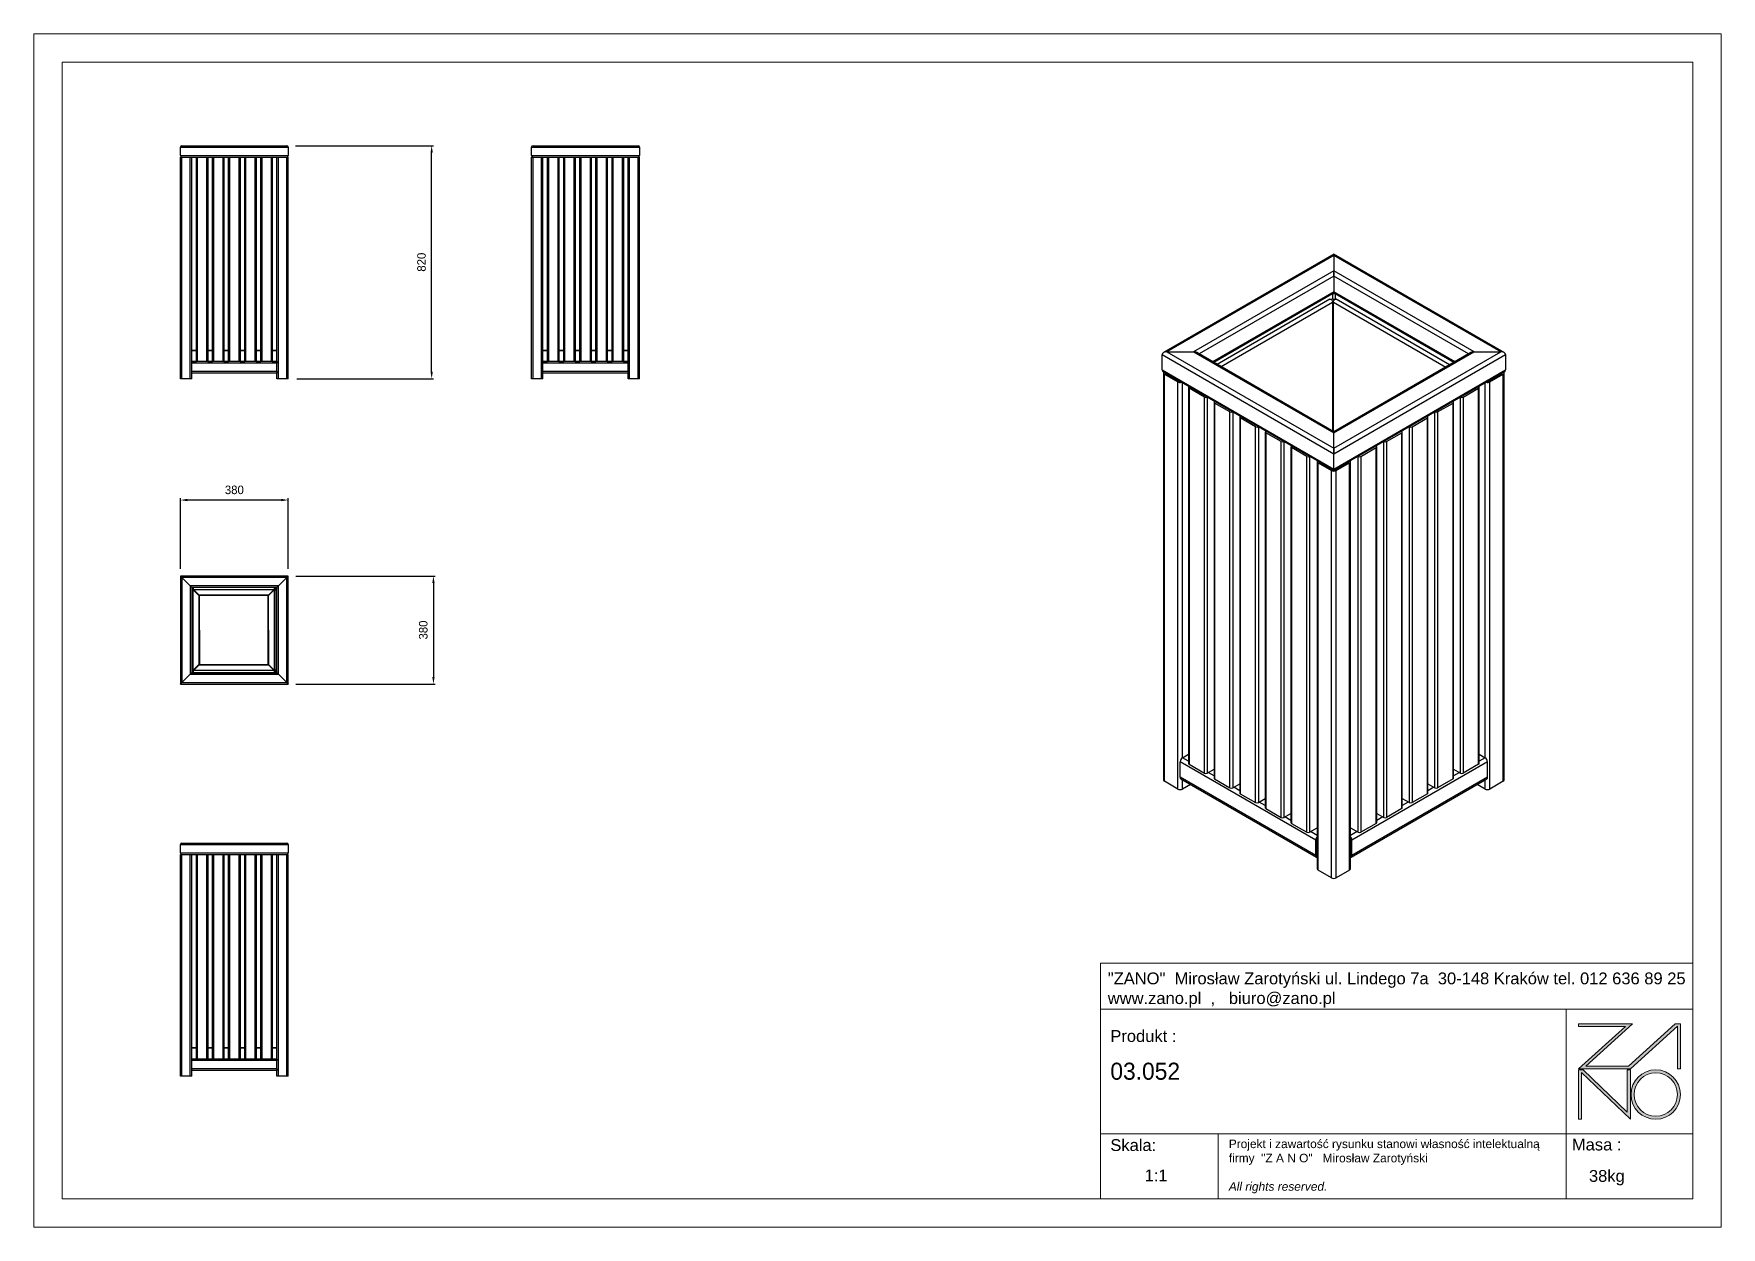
# Model space of a CAD drawing. Header units: millimetres. Extents: x -5131 to 809, y -2494 to 1706.
import ezdxf

# ---------------------------------------------------------------- set-up
doc = ezdxf.new("R2010")
doc.units = ezdxf.units.MM
doc.layers.add('tabelka', color=155, linetype='Continuous')
doc.layers.add('WYMIAR', color=96, linetype='Continuous')
doc.dimstyles.new('1-1', dxfattribs={"dimtxt": 30, "dimasz": 25, "dimexe": 6.25, "dimexo": 30, "dimgap": 20.625, "dimtad": 1, "dimdec": 1, "dimtxsty": 'Standard', "dimcen": 0, "dimclrd": 2, "dimclre": 2, "dimclrt": 2, "dimadec": 0, "dimazin": 0, "dimtfac": 1, "dimtdec": 1, "dimtmove": 0, "dimatfit": 3, "dimfxl": 0, "dimarcsym": 0})

# ---------------------------------------------------------------- blocks, each defined once
blk = doc.blocks.new('zano')
at = {"layer": 'Defpoints', "lineweight": 5}
for points in [[(6270.2, 3716.2), (6270.2, 3707.4), (6434.8, 3707.4), (6270.2, 3558.4), (6452.4, 3558.4), (6617.9, 3708.2), (6617.9, 3558.4), (6628.6, 3558.4), (6628.6, 3716.2), (6610.7, 3716.2), (6446.1, 3567.2), (6295.4, 3567.2), (6459.9, 3716.2), (6270.2, 3716.2), (6270.2, 3707.4)], [(6270.2, 3554.4), (6286.2, 3554.4), (6441.7, 3405.6), (6441.7, 3554.4), (6452.4, 3554.4), (6452.4, 3380.5), (6281, 3544.6), (6281, 3380.5), (6270.2, 3380.5)]]:
    blk.add_hatch(color=251, dxfattribs=at).paths.add_polyline_path(points)
h = blk.add_hatch(color=251, dxfattribs=at)
h.paths.add_polyline_path([(6454.7, 3467.4, 1), (6628.6, 3467.4, 1)])
h.paths.add_polyline_path([(6617.9, 3467.4, -1), (6465.4, 3467.4, -1)], flags=16)
at = {"layer": 'Defpoints', "color": 251, "lineweight": 5}
blk.add_lwpolyline([(6434.8, 3707.4), (6270.2, 3558.4), (6452.4, 3558.4), (6617.9, 3708.2), (6617.9, 3558.4), (6628.6, 3558.4), (6628.6, 3716.2), (6610.7, 3716.2), (6446.1, 3567.2), (6295.4, 3567.2), (6459.9, 3716.2), (6270.2, 3716.2), (6270.2, 3707.4), (6432.1, 3707.4)], dxfattribs=at)
for points in [[(6270.2, 3716.2), (6270.2, 3707.4), (6434.8, 3707.4), (6270.2, 3558.4), (6452.4, 3558.4), (6617.9, 3708.2), (6617.9, 3558.4), (6628.6, 3558.4), (6628.6, 3716.2), (6610.7, 3716.2), (6446.1, 3567.2), (6295.4, 3567.2), (6459.9, 3716.2), (6270.2, 3716.2), (6270.2, 3707.4)], [(6270.2, 3554.4), (6286.2, 3554.4), (6441.7, 3405.6), (6441.7, 3554.4), (6452.4, 3554.4), (6452.4, 3380.5), (6281, 3544.6), (6281, 3380.5), (6270.2, 3380.5)]]:
    blk.add_lwpolyline(points, close=True, dxfattribs=at)
for radius in [87, 76.3]:
    blk.add_circle((6541.7, 3467.4), radius, dxfattribs=at)
blk = doc.blocks.new('TABELA')
at = {"layer": 'tabelka', "lineweight": 5}
for p, q in [((4587.4, 3929.4), (6672.4, 3929.4)), ((4587.4, 3767.6), (4587.4, 3929.4)), ((4587.4, 3929.4), (6672.4, 3929.4)), ((6226.5, 3767.6), (6226.5, 3329)), ((4587.4, 3329), (6672.4, 3329)), ((5001.6, 3329), (5001.6, 3100.4)), ((6226.5, 3329), (6226.5, 3100.4))]:
    blk.add_line(p, q, dxfattribs=at)
blk.add_lwpolyline([(4587.4, 3767.6), (6672.4, 3767.6), (6672.4, 3100.4), (4587.4, 3100.4)], close=True, dxfattribs=at)
blk.add_blockref('zano', (0, 0))
at = {"layer": 'tabelka', "lineweight": 5, "attachment_point": 1}
for s, insert, char_height, width in [('{\\fArial|b0|i0|c238|p34;"ZANO"  Mirosław Zarotyński ul. Lindego 7a  30-148 Kraków tel. 012 636 89 25\\Pwww.zano.pl  ,   biuro@zano.pl}', (4613, 3896.9), 41.595, 2040.38), ('{\\fArial|b0|i0|c238|p34;Produkt : }', (4622, 3694.1), 41.595, 265.273), ('{\\fCentury Gothic|b0|i0|c238|p34;03.052}', (4622, 3579.5), 60, 713.135), ('{\\fArial|b0|i0|c238|p34;Skala: }', (4622, 3310.3), 41.595, 191.675), ('{\\fArial|b0|i0|c238|p34;Masa :}', (6246.7, 3312.2), 41.595, 200.457), ('{\\fArial|b0|i0|c238|p34;1:1}', (4742.5, 3203.5), 41.595, 42.482), ('{\\fArial|b0|i0|c238|p34;38kg}', (6306.7, 3201.8), 41.595, 42.482)]:
    blk.add_mtext(s, dxfattribs=dict(at, insert=insert, char_height=char_height, width=width))
at = {"layer": 'tabelka', "color": 1, "lineweight": 5, "insert": (5038.9, 3308.9), "char_height": 30, "width": 1186.12, "attachment_point": 1}
blk.add_mtext('{\\fArial|b0|i0|c0|p34;Projekt i zawartość rysunku stanowi własność intelektualną firmy \\fArial|b0|i0|c238|p34; "Z A N O"   Mirosław Zarotyński\\fArial|b0|i1|c238|p34;\\P\\PAll rights reserved.}', dxfattribs=at)
blk = doc.blocks.new('front')
for p, q in [((-676.4, -6627.3), (-296.4, -6627.3)), ((-676.4, -6656.9), (-676.4, -6627.3)), ((-671.2, -6622.1), (-301.6, -6622.1)), ((-296.4, -6627.3), (-296.4, -6656.9)), ((-676.4, -6656.9), (-296.4, -6656.9)), ((-676.4, -7442.1), (-676.4, -6662.1)), ((-676.4, -6662.1), (-671.2, -6662.1)), ((-671.2, -7442.1), (-671.2, -6662.1)), ((-671.2, -6662.1), (-641.6, -6662.1)), ((-641.6, -7442.1), (-641.6, -6662.1)), ((-641.6, -6662.1), (-636.4, -6662.1)), ((-636.4, -6662.1), (-619.8, -6662.1)), ((-636.4, -7382.1), (-636.4, -6662.1)), ((-619.8, -7382.1), (-619.8, -6662.1)), ((-619.8, -6662.1), (-616.8, -6662.1)), ((-616.8, -6662.1), (-616.8, -7382.1)), ((-616.8, -6662.1), (-582.8, -6662.1)), ((-582.8, -7382.1), (-582.8, -6662.1)), ((-582.8, -6662.1), (-579.8, -6662.1)), ((-579.8, -6662.1), (-563.1, -6662.1)), ((-579.8, -6662.1), (-579.8, -7382.1)), ((-563.1, -7382.1), (-563.1, -6662.1)), ((-563.1, -6662.1), (-560.1, -6662.1)), ((-560.1, -6662.1), (-560.1, -7382.1)), ((-560.1, -6662.1), (-526.1, -6662.1)), ((-526.1, -7382.1), (-526.1, -6662.1)), ((-526.1, -6662.1), (-523.1, -6662.1)), ((-523.1, -6662.1), (-506.4, -6662.1)), ((-523.1, -6662.1), (-523.1, -7382.1)), ((-506.4, -7382.1), (-506.4, -6662.1)), ((-506.4, -6662.1), (-503.4, -6662.1)), ((-503.4, -6662.1), (-503.4, -7382.1)), ((-503.4, -6662.1), (-469.4, -6662.1)), ((-469.4, -7382.1), (-469.4, -6662.1)), ((-469.4, -6662.1), (-466.4, -6662.1)), ((-466.4, -6662.1), (-449.7, -6662.1)), ((-466.4, -6662.1), (-466.4, -7382.1)), ((-449.7, -7382.1), (-449.7, -6662.1)), ((-449.7, -6662.1), (-446.7, -6662.1)), ((-446.7, -6662.1), (-446.7, -7382.1)), ((-446.7, -6662.1), (-412.7, -6662.1)), ((-412.7, -7382.1), (-412.7, -6662.1)), ((-412.7, -6662.1), (-409.7, -6662.1)), ((-409.7, -6662.1), (-393, -6662.1)), ((-409.7, -6662.1), (-409.7, -7382.1)), ((-393, -7382.1), (-393, -6662.1)), ((-393, -6662.1), (-390, -6662.1)), ((-390, -6662.1), (-390, -7382.1)), ((-390, -6662.1), (-356, -6662.1)), ((-356, -7382.1), (-356, -6662.1)), ((-356, -6662.1), (-353, -6662.1)), ((-353, -6662.1), (-336.4, -6662.1)), ((-353, -6662.1), (-353, -7382.1)), ((-336.4, -7382.1), (-336.4, -6662.1)), ((-336.4, -6662.1), (-331.2, -6662.1)), ((-331.2, -7442.1), (-331.2, -6662.1)), ((-331.2, -6662.1), (-301.6, -6662.1)), ((-301.6, -7442.1), (-301.6, -6662.1)), ((-301.6, -6662.1), (-296.4, -6662.1)), ((-296.4, -7442.1), (-296.4, -6662.1)), ((-636.4, -7342.1), (-619.8, -7342.1)), ((-636.4, -7342.6), (-619.8, -7342.6)), ((-579.8, -7342.1), (-563.1, -7342.1)), ((-579.8, -7342.6), (-563.1, -7342.6)), ((-523.1, -7342.1), (-506.4, -7342.1)), ((-523.1, -7342.6), (-506.4, -7342.6)), ((-466.4, -7342.1), (-449.7, -7342.1)), ((-466.4, -7342.6), (-449.7, -7342.6)), ((-409.7, -7342.1), (-393, -7342.1)), ((-409.7, -7342.6), (-393, -7342.6)), ((-353, -7342.1), (-336.6, -7342.1)), ((-353, -7342.6), (-336.6, -7342.6)), ((-336.6, -7342.6), (-336.6, -7342.1)), ((-336.6, -7381.6), (-336.6, -7342.6)), ((-636.4, -7381.6), (-619.8, -7381.6)), ((-619.8, -7382.1), (-636.4, -7382.1)), ((-636.4, -7387.3), (-636.4, -7382.1)), ((-336.4, -7387.3), (-636.4, -7387.3)), ((-636.4, -7416.9), (-636.4, -7387.3)), ((-336.4, -7416.9), (-636.4, -7416.9)), ((-636.4, -7422.1), (-636.4, -7416.9)), ((-336.4, -7422.1), (-636.4, -7422.1)), ((-636.4, -7442.1), (-636.4, -7422.1)), ((-616.8, -7382.1), (-619.8, -7382.1)), ((-582.8, -7382.1), (-616.8, -7382.1)), ((-579.8, -7382.1), (-582.8, -7382.1)), ((-579.8, -7381.6), (-563.1, -7381.6)), ((-563.1, -7382.1), (-579.8, -7382.1)), ((-560.1, -7382.1), (-563.1, -7382.1)), ((-526.1, -7382.1), (-560.1, -7382.1)), ((-523.1, -7382.1), (-526.1, -7382.1)), ((-523.1, -7381.6), (-506.4, -7381.6)), ((-506.4, -7382.1), (-523.1, -7382.1)), ((-503.4, -7382.1), (-506.4, -7382.1)), ((-469.4, -7382.1), (-503.4, -7382.1)), ((-466.4, -7382.1), (-469.4, -7382.1)), ((-466.4, -7381.6), (-449.7, -7381.6)), ((-449.7, -7382.1), (-466.4, -7382.1)), ((-446.7, -7382.1), (-449.7, -7382.1)), ((-412.7, -7382.1), (-446.7, -7382.1)), ((-409.7, -7382.1), (-412.7, -7382.1)), ((-409.7, -7381.6), (-393, -7381.6)), ((-393, -7382.1), (-409.7, -7382.1)), ((-390, -7382.1), (-393, -7382.1)), ((-356, -7382.1), (-390, -7382.1)), ((-353, -7382.1), (-356, -7382.1)), ((-353, -7381.6), (-336.6, -7381.6)), ((-336.4, -7382.1), (-353, -7382.1)), ((-336.6, -7382.1), (-336.6, -7381.6)), ((-336.4, -7382.1), (-336.4, -7387.3)), ((-336.4, -7416.9), (-336.4, -7387.3)), ((-336.4, -7416.9), (-336.4, -7422.1)), ((-336.4, -7442.1), (-336.4, -7422.1)), ((-671.2, -7442.1), (-676.4, -7442.1)), ((-641.6, -7442.1), (-671.2, -7442.1)), ((-636.4, -7442.1), (-641.6, -7442.1)), ((-331.2, -7442.1), (-336.4, -7442.1)), ((-301.6, -7442.1), (-331.2, -7442.1)), ((-296.4, -7442.1), (-301.6, -7442.1))]:
    blk.add_line(p, q)
for centre, start, end in [((-671.2, -6627.3), 90, 180), ((-301.6, -6627.3), 0, 90), ((-671.2, -6656.9), 180, 270), ((-301.6, -6656.9), 270, 0)]:
    blk.add_arc(centre, 5.2, start, end)
blk = doc.blocks.new('izometria')
for p, q in [((139.3, -5145.8), (-127.3, -5299.7)), ((139.3, -5147.6), (-122.1, -5298.4)), ((405.8, -5299.7), (139.3, -5145.8)), ((139.3, -5147.6), (139.3, -5171.7)), ((400.6, -5298.4), (139.3, -5147.6)), ((139.3, -5171.7), (-80.2, -5298.4)), ((358.8, -5298.4), (139.3, -5171.7)), ((139.3, -5180.2), (-71.3, -5301.8)), ((139.3, -5180.2), (139.3, -5204.4)), ((349.9, -5301.8), (139.3, -5180.2)), ((139.3, -5204.4), (-50.4, -5313.9)), ((-48.9, -5314.8), (139.3, -5206.1)), ((137, -5207.7), (-48.6, -5314.9)), ((133.2, -5216.1), (-43.1, -5318.1)), ((-37.2, -5321.5), (137.4, -5220.5)), ((137, -5207.7), (137, -5216.3)), ((137.4, -5220.5), (137.4, -5422.3)), ((138.5, -5422.9), (138.5, -5220.7)), ((138.5, -5220.7), (314.5, -5322.2)), ((328.9, -5313.9), (139.3, -5204.4)), ((139.3, -5206.1), (327.4, -5314.8)), ((141.5, -5207.7), (141.5, -5216.2)), ((327.2, -5314.9), (141.5, -5207.7)), ((320.4, -5318.8), (142.7, -5216.3)), ((-129.4, -5302.7), (139.3, -5457.8)), ((-129.4, -5326.8), (-129.4, -5302.7)), ((-122.1, -5298.4), (139.3, -5449.3)), ((-122.1, -5298.4), (-80.2, -5298.4)), ((-80.2, -5298.4), (139.3, -5425.1)), ((139.3, -5423.4), (-75, -5299.7)), ((139.3, -5449.3), (400.6, -5298.4)), ((139.3, -5425.1), (358.8, -5298.4)), ((353.6, -5299.7), (139.3, -5423.4)), ((139.3, -5457.8), (408, -5302.7)), ((358.8, -5298.4), (400.6, -5298.4)), ((408, -5302.7), (408, -5326.8)), ((-129.4, -5326.8), (139.3, -5482)), ((-127.3, -5329.8), (139.3, -5483.7)), ((-127.3, -5331.1), (-127.3, -5968)), ((-123.9, -5332.2), (-123.9, -5331.8)), ((-123.9, -5332.2), (-103, -5344.2)), ((139.3, -5482), (408, -5326.8)), ((139.3, -5483.7), (405.8, -5329.8)), ((381.5, -5344.2), (402.5, -5332.2)), ((402.5, -5332.2), (402.5, -5331.8)), ((405.8, -5968), (405.8, -5331.1)), ((-125.8, -5333.2), (-104.8, -5345.3)), ((-125.8, -5970.1), (-125.8, -5333.2)), ((-104.8, -5982.2), (-104.8, -5345.3)), ((-103, -5344.2), (-103, -5343.9)), ((-97.5, -5933.2), (-97.5, -5347.1)), ((-88.2, -5354.2), (-88.2, -5942.1)), ((-87.3, -5353), (-87.3, -5353)), ((-63.2, -5369.3), (-87.3, -5355.4)), ((-87.3, -5355.4), (-87.3, -5943.3)), ((341.8, -5369.3), (365.8, -5355.4)), ((365.8, -5353), (365.8, -5353)), ((365.8, -5943.3), (365.8, -5355.4)), ((366.7, -5942.1), (366.7, -5354.2)), ((376, -5933.2), (376, -5347.1)), ((381.5, -5344.2), (381.5, -5343.9)), ((383.4, -5345.3), (404.3, -5333.2)), ((383.4, -5982.2), (383.4, -5345.3)), ((404.3, -5970.1), (404.3, -5333.2)), ((-63.2, -5957.2), (-63.2, -5369.3)), ((-59, -5369.3), (-59, -5957.2)), ((-59, -5369.3), (-59, -5369.3)), ((-48.1, -5377.3), (-48.1, -5965.2)), ((-47.2, -5376.1), (-47.2, -5376.1)), ((-23.2, -5392.4), (-47.2, -5378.6)), ((-47.2, -5378.6), (-47.2, -5966.5)), ((301.7, -5392.4), (325.7, -5378.6)), ((325.7, -5376.1), (325.7, -5376.1)), ((325.7, -5966.5), (325.7, -5378.6)), ((326.6, -5965.2), (326.6, -5377.3)), ((337.5, -5957.2), (337.5, -5369.3)), ((337.5, -5369.3), (337.5, -5369.3)), ((341.8, -5369.3), (341.8, -5957.2)), ((-23.2, -5980.4), (-23.2, -5392.4)), ((-18.9, -5392.4), (-18.9, -5980.4)), ((-18.9, -5392.4), (-18.9, -5392.4)), ((-8, -5400.5), (-8, -5988.4)), ((-7.1, -5399.3), (-7.1, -5399.2)), ((16.9, -5415.6), (-7.1, -5401.7)), ((-7.1, -5401.7), (-7.1, -5989.6)), ((261.6, -5415.6), (285.6, -5401.7)), ((285.6, -5399.2), (285.6, -5399.3)), ((285.6, -5989.6), (285.6, -5401.7)), ((286.5, -5988.4), (286.5, -5400.5)), ((297.4, -5392.4), (297.5, -5392.4)), ((297.5, -5980.4), (297.5, -5392.4)), ((301.7, -5392.4), (301.7, -5980.4)), ((16.9, -6003.5), (16.9, -5415.6)), ((21.2, -5415.6), (21.2, -5415.6)), ((21.2, -5415.6), (21.2, -6003.5)), ((32.1, -5423.6), (32.1, -6011.5)), ((33, -5422.4), (33, -5422.4)), ((57, -5438.7), (33, -5424.9)), ((33, -5424.9), (33, -6012.8)), ((139.3, -5449.3), (139.3, -5425.1)), ((221.5, -5438.7), (245.5, -5424.9)), ((245.5, -5422.4), (245.5, -5422.4)), ((245.5, -6012.8), (245.5, -5424.9)), ((246.4, -6011.5), (246.4, -5423.6)), ((257.3, -5415.6), (257.4, -5415.6)), ((257.4, -6003.5), (257.4, -5415.6)), ((261.6, -5415.6), (261.6, -6003.5)), ((57, -6026.6), (57, -5438.7)), ((61.3, -5438.7), (61.3, -5438.7)), ((61.3, -5438.7), (61.3, -6026.6)), ((72.2, -5446.8), (72.2, -6034.7)), ((73.1, -5445.6), (73.1, -5445.5)), ((97.1, -5461.9), (73.1, -5448)), ((73.1, -5448), (73.1, -6035.9)), ((97.1, -6049.8), (97.1, -5461.9)), ((101.4, -5461.9), (101.4, -5461.9)), ((101.4, -5461.9), (101.4, -6049.8)), ((139.3, -5482), (139.3, -5457.8)), ((177.1, -5461.9), (177.2, -5461.9)), ((177.2, -6049.8), (177.2, -5461.9)), ((181.4, -5461.9), (205.5, -5448)), ((181.4, -5461.9), (181.4, -6049.8)), ((205.4, -5445.5), (205.5, -5445.6)), ((205.5, -6035.9), (205.5, -5448)), ((206.3, -6034.7), (206.3, -5446.8)), ((217.2, -5438.7), (217.3, -5438.7)), ((217.3, -6026.6), (217.3, -5438.7)), ((221.5, -5438.7), (221.5, -6026.6)), ((113.1, -5469.9), (113.1, -6106.8)), ((114.7, -5472), (135.6, -5484.1)), ((114.7, -6108.9), (114.7, -5472)), ((116.5, -5470.9), (116.5, -5470.6)), ((116.5, -5470.9), (137.4, -5483)), ((135.6, -6121), (135.6, -5484.1)), ((137.4, -5483), (137.4, -5482.7)), ((141.1, -5483), (162, -5470.9)), ((141.1, -5483), (141.1, -5482.7)), ((142.9, -5484.1), (163.9, -5472)), ((142.9, -6121), (142.9, -5484.1)), ((162, -5470.9), (162, -5470.6)), ((163.9, -6108.9), (163.9, -5472)), ((165.4, -6106.8), (165.4, -5469.9)), ((111, -6062), (-101.1, -5939.6)), ((-101.1, -5963.7), (-101.1, -5939.6)), ((-97.5, -5933.2), (-88.2, -5927.8)), ((-88.2, -5938.6), (-97.5, -5933.2)), ((379.7, -5939.6), (167.6, -6062)), ((366.7, -5927.8), (376, -5933.2)), ((376, -5933.2), (366.7, -5938.6)), ((379.7, -5963.7), (379.7, -5939.6)), ((111, -6086.2), (-101.1, -5963.7)), ((-100.1, -5966.1), (112.1, -6088.6)), ((-87.3, -5943.3), (-63.2, -5957.2)), ((-59, -5957.2), (-48.1, -5950.9)), ((-48.1, -5961.7), (-57.4, -5956.3)), ((166.5, -6088.6), (378.6, -5966.1)), ((379.7, -5963.7), (167.6, -6086.2)), ((326.6, -5950.9), (337.5, -5957.2)), ((336, -5956.3), (326.6, -5961.7)), ((365.8, -5943.3), (341.8, -5957.2)), ((-104.8, -5982.2), (-125.8, -5970.1)), ((-97.5, -5982.2), (-97.5, -5967.6)), ((-84.8, -5974.9), (-97.5, -5982.2)), ((-47.2, -5966.5), (-23.2, -5980.4)), ((-18.9, -5980.4), (-8, -5974)), ((-8, -5984.9), (-17.4, -5979.5)), ((-7.1, -5989.6), (16.9, -6003.5)), ((285.6, -5989.6), (261.6, -6003.5)), ((286.5, -5974), (297.5, -5980.4)), ((295.9, -5979.5), (286.5, -5984.9)), ((325.7, -5966.5), (301.7, -5980.4)), ((376, -5982.2), (363.4, -5974.9)), ((376, -5982.2), (376, -5967.6)), ((404.3, -5970.1), (383.4, -5982.2)), ((21.2, -6003.5), (32.1, -5997.2)), ((32.1, -6008), (22.7, -6002.6)), ((33, -6012.8), (57, -6026.6)), ((245.5, -6012.8), (221.5, -6026.6)), ((246.4, -5997.2), (257.4, -6003.5)), ((255.8, -6002.6), (246.4, -6008)), ((61.3, -6026.6), (72.2, -6020.3)), ((72.2, -6031.2), (62.8, -6025.7)), ((73.1, -6035.9), (97.1, -6049.8)), ((101.4, -6049.8), (113.1, -6043)), ((165.4, -6043), (177.2, -6049.8)), ((205.5, -6035.9), (181.4, -6049.8)), ((206.3, -6020.3), (217.3, -6026.6)), ((215.7, -6025.7), (206.3, -6031.2)), ((113.1, -6054.8), (102.9, -6048.9)), ((111, -6086.2), (111, -6062)), ((112.8, -6061), (112.8, -6085.1)), ((113.1, -6061.2), (112.8, -6061)), ((175.6, -6048.9), (165.4, -6054.8)), ((165.7, -6061), (165.4, -6061.2)), ((165.7, -6085.1), (165.7, -6061)), ((167.6, -6086.2), (167.6, -6062)), ((113.1, -6085.3), (112.8, -6085.1)), ((165.7, -6085.1), (165.4, -6085.3)), ((135.6, -6121), (114.7, -6108.9)), ((163.9, -6108.9), (142.9, -6121))]:
    blk.add_line(p, q)
at = {"flags": 128}
for points in [[(139.3, -5145.8), (139.3, -5145.8), (139.3, -5146), (139.3, -5146.4), (139.3, -5146.9), (139.3, -5147.6)], [(139.3, -5147.6), (139.3, -5146.8), (139.3, -5146.3), (139.3, -5145.9), (139.3, -5145.8)], [(139.3, -5171.7), (139.3, -5172.6), (139.3, -5173.7), (139.3, -5174.8), (139.3, -5176), (139.3, -5177.1), (139.3, -5178.3), (139.3, -5179.3), (139.3, -5180.2)], [(139.3, -5180.2), (139.3, -5179.4), (139.3, -5178.5), (139.3, -5177.5), (139.3, -5176.5), (139.3, -5175.4), (139.3, -5174.4), (139.3, -5173.4), (139.3, -5172.5), (139.3, -5171.7)], [(133.2, -5216.1), (133.8, -5215.9), (134.6, -5216.1), (135.5, -5216.6), (136.2, -5217.4), (136.9, -5218.4), (137.3, -5219.5), (137.4, -5220.5)], [(138.5, -5220.7), (138.6, -5219.7), (139, -5218.6), (139.7, -5217.7), (140.4, -5216.9), (141.2, -5216.3), (142, -5216.1), (142.7, -5216.3), (142.7, -5216.3)], [(139.3, -5204.4), (139.3, -5205.1), (139.3, -5205.7), (139.3, -5206), (139.3, -5206.1), (139.3, -5206.1)], [(139.3, -5206.1), (139.3, -5206.1), (139.3, -5205.9), (139.3, -5205.6), (139.3, -5205.1), (139.3, -5204.4)], [(139.3, -5425.1), (139.3, -5424.5), (139.3, -5423.9), (139.3, -5423.6), (139.3, -5423.4), (139.3, -5423.4)], [(139.3, -5423.4), (139.3, -5423.4), (139.3, -5423.6), (139.3, -5423.9), (139.3, -5424.5), (139.3, -5425.1)], [(139.3, -5457.8), (139.3, -5457), (139.3, -5456.1), (139.3, -5455.1), (139.3, -5454.1), (139.3, -5453), (139.3, -5452), (139.3, -5451), (139.3, -5450.1), (139.3, -5449.3)], [(139.3, -5449.3), (139.3, -5450.2), (139.3, -5451.2), (139.3, -5452.4), (139.3, -5453.5), (139.3, -5454.7), (139.3, -5455.8), (139.3, -5456.9), (139.3, -5457.8)], [(139.3, -5483.7), (139.3, -5483.7), (139.3, -5483.5), (139.3, -5483.2), (139.3, -5482.6), (139.3, -5482)], [(139.3, -5482), (139.3, -5482.7), (139.3, -5483.3), (139.3, -5483.6), (139.3, -5483.7), (139.3, -5483.7)]]:
    blk.add_lwpolyline(points, dxfattribs=at)
for centre, radius, start, end in [((136.3, -5207.7), 0.666, 1.2898, 23.5267), ((139.3, -5198.6), 8.78, 258.0096, 281.9903), ((138.1, -5222.5), 2.48, 93.8386, 105.8967), ((138.1, -5221.9), 1.63, 76.8229, 115.8448), ((142.2, -5207.7), 0.667, 156.4785, 178.7054), ((-125, -5331.1), 2.24, 151.1677, 249.726), ((-123.3, -5330.9), 1.43, 201.0193, 244.1859), ((401.8, -5330.9), 1.44, 295.8309, 338.9629), ((403.5, -5331.1), 2.24, 290.2744, 28.8323), ((-101.1, -5338.2), 8.04, 242.7006, 283.0305), ((-101.3, -5341.1), 3.59, 241.659, 264.2629), ((-86.8, -5354.2), 1.31, 110.7823, 249.2177), ((365.4, -5354.2), 1.31, 290.7834, 69.2166), ((379.7, -5338.2), 8.04, 256.9697, 297.2991), ((379.8, -5341.1), 3.59, 275.7451, 298.3337), ((-61.1, -5365.2), 4.61, 242.6097, 297.3903), ((-46.7, -5377.3), 1.31, 110.7834, 249.2166), ((325.3, -5377.3), 1.31, 290.7835, 69.2166), ((339.7, -5365.2), 4.61, 242.6097, 297.3903), ((-21, -5388.3), 4.61, 242.6096, 297.3903), ((-6.6, -5400.5), 1.31, 110.7829, 249.2171), ((285.2, -5400.5), 1.31, 290.7834, 69.2166), ((299.6, -5388.3), 4.61, 242.6096, 297.3904), ((19.1, -5411.5), 4.61, 242.6094, 297.3906), ((33.5, -5423.6), 1.31, 110.7829, 249.2176), ((245.1, -5423.6), 1.31, 290.7836, 69.2167), ((259.5, -5411.5), 4.61, 242.6098, 297.3903), ((59.2, -5434.6), 4.61, 242.6093, 297.3906), ((73.6, -5446.8), 1.31, 110.7833, 249.2172), ((99.2, -5457.8), 4.61, 242.6093, 297.3906), ((179.3, -5457.8), 4.61, 242.6093, 297.3906), ((205, -5446.8), 1.31, 290.7831, 69.2167), ((219.4, -5434.6), 4.61, 242.6096, 297.3903), ((115.4, -5469.9), 2.24, 151.45, 249.7205), ((117.1, -5469.7), 1.43, 201.0265, 244.1786), ((139.3, -5477), 7.99, 242.6095, 297.3905), ((139.1, -5479.9), 3.59, 241.6617, 264.2601), ((139.4, -5479.9), 3.59, 275.7424, 298.3364), ((161.4, -5469.7), 1.44, 295.8236, 338.9701), ((163.1, -5469.9), 2.24, 290.281, 28.5485), ((-93.2, -5939.9), 7.99, 122.6056, 177.3946), ((371.7, -5939.9), 7.99, 2.6055, 57.3943), ((-98.6, -5964), 2.56, 173.7009, 234.987), ((-86.7, -5942), 1.51, 185.6963, 245.6251), ((-61.1, -5953.1), 4.61, 242.6097, 297.3903), ((-46.6, -5965.1), 1.51, 185.6954, 245.6254), ((325.1, -5965.1), 1.51, 294.3746, 354.3053), ((339.7, -5953.1), 4.61, 242.6097, 297.3903), ((365.2, -5942), 1.51, 294.3747, 354.3052), ((377.2, -5964.1), 2.49, 304.0258, 7.2863), ((-124.7, -5967.7), 2.62, 185.6925, 245.6275), ((-101.1, -5975.1), 7.99, 242.6096, 297.3904), ((-21, -5976.3), 4.61, 242.6096, 297.3903), ((-6.5, -5988.2), 1.51, 185.6957, 245.6254), ((285, -5988.2), 1.51, 294.3748, 354.305), ((299.6, -5976.3), 4.61, 242.6096, 297.3904), ((379.7, -5975.1), 7.99, 242.6097, 297.3903), ((403.2, -5967.7), 2.62, 294.3746, 354.3053), ((19.1, -5999.4), 4.61, 242.6094, 297.3906), ((33.6, -6011.4), 1.51, 185.6964, 245.6251), ((244.9, -6011.4), 1.51, 294.3745, 354.3055), ((259.5, -5999.4), 4.61, 242.6098, 297.3903), ((59.2, -6022.5), 4.61, 242.6093, 297.3906), ((73.7, -6034.5), 1.51, 185.696, 245.6253), ((204.8, -6034.5), 1.51, 294.3748, 354.3048), ((219.4, -6022.5), 4.61, 242.6096, 297.3903), ((99.2, -6045.7), 4.61, 242.6093, 297.3906), ((119, -6062.4), 8.04, 136.9696, 177.3033), ((116.4, -6061.1), 3.58, 155.7267, 178.3621), ((159.5, -6062.4), 8.04, 2.6973, 43.0297), ((162.1, -6061.1), 3.59, 1.6494, 24.2608), ((179.3, -6045.7), 4.61, 242.6093, 297.3906), ((113.2, -6086.6), 2.24, 170.2854, 268.5358), ((114.3, -6085.2), 1.43, 175.7848, 219.0024), ((164.3, -6085.2), 1.43, 321.0228, 4.1919), ((165.3, -6086.6), 2.24, 271.4655, 9.7135), ((115.7, -6106.5), 2.62, 185.693, 245.6271), ((139.3, -6113.9), 7.99, 242.6095, 297.3905), ((162.8, -6106.5), 2.62, 294.3742, 354.3057)]:
    blk.add_arc(centre, radius, start, end)
for centre, start_param, end_param in [((-122.1, -5302.7), 1.570796, 3.141593), ((-122.1, -5302.7), 1.570796, 3.141593), ((-80.2, -5302.7), 0.785479, 1.570796), ((-80.2, -5302.7), 0.785479, 1.570796), ((358.8, -5302.7), 1.570796, 2.356113), ((358.8, -5302.7), 1.570796, 2.356113), ((400.6, -5302.7), 0, 1.570796), ((400.6, -5302.7), 0, 1.570796), ((-122.1, -5326.8), 3.141593, 3.927072), ((-122.1, -5326.8), 3.141593, 3.927072), ((400.6, -5326.8), 5.497706, 6.283185), ((400.6, -5326.8), 5.497706, 6.283185)]:
    blk.add_ellipse(centre, major_axis=(7.35, 0), ratio=0.577382, start_param=start_param, end_param=end_param)
blk.add_open_spline([(140.7, -5216.7), (140.5, -5216.7), (139.9, -5216.5), (138.8, -5216.3), (137.2, -5216.2), (136.1, -5216.3), (135.4, -5216.5), (135.3, -5216.5)], degree=3, knots=[0, 0, 0, 0, 0.080084, 0.360237, 0.639916, 0.920843, 1, 1, 1, 1])
blk = doc.blocks.new('*D9')
at = {"layer": 'Defpoints', "color": 0}
for p in [(-4240.5, 1312.1), (-3730.7, 1312.1), (-4235.3, 492.1)]:
    blk.add_point(p, dxfattribs=at)
at = {"layer": 'WYMIAR', "color": 2, "lineweight": -2}
for p, q in [((-4210.5, 1312.1), (-3724.4, 1312.1)), ((-3730.7, 517.1), (-3730.7, 1287.1)), ((-4205.3, 492.1), (-3724.4, 492.1))]:
    blk.add_line(p, q, dxfattribs=at)
at = {"layer": 'WYMIAR', "color": 2}
for points in [[(-3734.8, 1287.1), (-3726.5, 1287.1), (-3730.7, 1312.1)], [(-3734.8, 517.1), (-3726.5, 517.1), (-3730.7, 492.1)]]:
    blk.add_solid(points, dxfattribs=at)
at = {"layer": 'WYMIAR', "color": 2, "insert": (-3766.3, 902.1), "char_height": 30, "attachment_point": 5, "rotation": 90}
blk.add_mtext('820', dxfattribs=at)
blk = doc.blocks.new('*D10')
at = {"layer": 'Defpoints', "color": 0}
for p in [(-4615.3, 65.1), (-4615.3, -206.9), (-4235.3, -206.9)]:
    blk.add_point(p, dxfattribs=at)
at = {"layer": 'WYMIAR', "color": 2, "lineweight": -2}
for p, q in [((-4615.3, -176.9), (-4615.3, 71.3)), ((-4260.3, 65.1), (-4590.3, 65.1)), ((-4235.3, -176.9), (-4235.3, 71.3))]:
    blk.add_line(p, q, dxfattribs=at)
at = {"layer": 'WYMIAR', "color": 2}
for points in [[(-4590.3, 69.3), (-4590.3, 60.9), (-4615.3, 65.1)], [(-4260.3, 69.3), (-4260.3, 60.9), (-4235.3, 65.1)]]:
    blk.add_solid(points, dxfattribs=at)
at = {"layer": 'WYMIAR', "color": 2, "insert": (-4425.3, 100.7), "char_height": 30, "attachment_point": 5}
blk.add_mtext('380', dxfattribs=at)
blk = doc.blocks.new('*D11')
at = {"layer": 'Defpoints', "color": 0}
for p in [(-4238.9, -202.4), (-4238.9, -582.4), (-3724.4, -582.4)]:
    blk.add_point(p, dxfattribs=at)
at = {"layer": 'WYMIAR', "color": 2, "lineweight": -2}
for p, q in [((-4208.9, -202.4), (-3718.2, -202.4)), ((-3724.4, -227.4), (-3724.4, -557.4)), ((-4208.9, -582.4), (-3718.2, -582.4))]:
    blk.add_line(p, q, dxfattribs=at)
at = {"layer": 'WYMIAR', "color": 2}
for points in [[(-3728.6, -227.4), (-3720.3, -227.4), (-3724.4, -202.4)], [(-3728.6, -557.4), (-3720.3, -557.4), (-3724.4, -582.4)]]:
    blk.add_solid(points, dxfattribs=at)
at = {"layer": 'WYMIAR', "color": 2, "insert": (-3760.1, -392.4), "char_height": 30, "attachment_point": 5, "rotation": 90}
blk.add_mtext('380', dxfattribs=at)

msp = doc.modelspace()

# ---------------------------------------------------------------- linework, layer by layer
for p, q in [((-4615.3, -202.44), (-4615.3, -582.44)), ((-4615.3, -202.44), (-4610.1, -207.64)), ((-4235.3, -202.44), (-4615.3, -202.44)), ((-4610.1, -207.64), (-4615.3, -202.44)), ((-4610.1, -207.64), (-4610.1, -577.24)), ((-4610.1, -207.64), (-4580.5, -237.24)), ((-4240.5, -207.64), (-4610.1, -207.64)), ((-4580.5, -237.24), (-4580.5, -547.64)), ((-4580.5, -237.24), (-4575.3, -242.44)), ((-4270.1, -237.24), (-4580.5, -237.24)), ((-4240.5, -207.64), (-4270.1, -237.24)), ((-4270.1, -547.64), (-4270.1, -237.24)), ((-4240.5, -577.24), (-4240.5, -207.64)), ((-4235.3, -582.44), (-4235.3, -202.44)), ((-4575.3, -242.44), (-4575.3, -542.44)), ((-4275.3, -242.44), (-4575.3, -242.44)), ((-4575.3, -244.56), (-4573.66, -246.2)), ((-4575.3, -245.27), (-4574.01, -246.56)), ((-4575.3, -251.08), (-4569.81, -251.08)), ((-4573.18, -242.44), (-4571.08, -244.54)), ((-4572.47, -242.44), (-4570.55, -244.36)), ((-4570.13, -249.74), (-4570.07, -249.79)), ((-4569.81, -534.08), (-4569.81, -251.08)), ((-4569.81, -251.08), (-4549.8, -271.07)), ((-4285.32, -242.86), (-4569.32, -243.08)), ((-4569.31, -250.08), (-4285.31, -249.86)), ((-4549.31, -270.06), (-4569.31, -250.08)), ((-4550.12, -271.07), (-4549.93, -514.16)), ((-4549.62, -271.07), (-4550.12, -271.07)), ((-4550.1, -270.47), (-4549.5, -271.07)), ((-4549.71, -270.15), (-4548.65, -271.21)), ((-4549.62, -271.07), (-4549.14, -271.07)), ((-4305.83, -269.68), (-4548.92, -269.87)), ((-4548.92, -270.37), (-4548.92, -269.87)), ((-4548.92, -270.85), (-4548.92, -270.37)), ((-4306.12, -271.18), (-4548.62, -271.37)), ((-4548.62, -271.37), (-4548.43, -513.87)), ((-4304.92, -269.94), (-4306.12, -271.14)), ((-4305.93, -513.68), (-4306.12, -271.18)), ((-4305.83, -270.18), (-4305.83, -269.68)), ((-4305.57, -269.89), (-4305.83, -269.89)), ((-4305.57, -269.89), (-4305.83, -270.15)), ((-4305.83, -270.18), (-4305.83, -270.66)), ((-4305.61, -270.88), (-4305.12, -270.88)), ((-4285.31, -249.86), (-4305.29, -269.88)), ((-4305.12, -270.88), (-4304.62, -270.88)), ((-4304.78, -270.87), (-4284.81, -250.86)), ((-4304.43, -513.97), (-4304.62, -270.88)), ((-4284.88, -249.2), (-4285.06, -249.38)), ((-4284.81, -250.86), (-4284.81, -533.86)), ((-4284.51, -249.54), (-4284.55, -249.57)), ((-4278.13, -242.44), (-4281.33, -245.65)), ((-4277.42, -242.44), (-4280.98, -246)), ((-4275.3, -244.56), (-4279.35, -248.61)), ((-4275.3, -245.27), (-4279.18, -249.15)), ((-4277.82, -533.86), (-4277.82, -250.86)), ((-4275.3, -542.44), (-4275.3, -242.44)), ((-4569.81, -534.08), (-4575.3, -534.08)), ((-4549.88, -514.16), (-4569.81, -534.08)), ((-4569.31, -535.08), (-4549.31, -515.09)), ((-4550.2, -514.51), (-4550.21, -514.49)), ((-4549.84, -514.16), (-4550.2, -514.51)), ((-4549.43, -514.16), (-4549.93, -514.16)), ((-4549.14, -514.16), (-4549.89, -514.91)), ((-4548.95, -514.16), (-4549.43, -514.16)), ((-4548.94, -513.97), (-4548.95, -513.97)), ((-4548.73, -514.86), (-4548.73, -514.38)), ((-4548.73, -514.86), (-4548.72, -515.36)), ((-4548.72, -515.37), (-4305.64, -515.18)), ((-4548.43, -513.87), (-4305.93, -513.68)), ((-4305.87, -513.99), (-4305.67, -514.19)), ((-4305.64, -514.19), (-4305.64, -514.67)), ((-4305.64, -514.22), (-4305, -514.86)), ((-4305.64, -514.67), (-4305.64, -515.17)), ((-4304.93, -513.97), (-4305.42, -513.97)), ((-4305.29, -514.9), (-4285.31, -534.86)), ((-4304.93, -513.97), (-4304.43, -513.97)), ((-4284.81, -533.86), (-4304.72, -513.97)), ((-4284.31, -533.86), (-4284.81, -533.86)), ((-4283.81, -533.86), (-4283.63, -533.86)), ((-4283.63, -533.86), (-4283.81, -533.86)), ((-4615.3, -582.44), (-4235.3, -582.44)), ((-4610.1, -577.24), (-4580.5, -547.64)), ((-4610.1, -577.24), (-4240.5, -577.24)), ((-4580.5, -547.64), (-4270.1, -547.64)), ((-4573.9, -538.22), (-4575.3, -539.61)), ((-4573.58, -538.6), (-4575.3, -540.32)), ((-4575.3, -542.44), (-4275.3, -542.44)), ((-4571.11, -540.38), (-4573.18, -542.44)), ((-4570.61, -540.58), (-4572.47, -542.44)), ((-4569.5, -535.57), (-4569.31, -535.58)), ((-4285.31, -534.86), (-4569.31, -535.08)), ((-4569.31, -542.08), (-4285.31, -541.86)), ((-4285.31, -535.36), (-4285.31, -534.86)), ((-4285.31, -535.36), (-4285.31, -535.58)), ((-4285.31, -535.58), (-4285.31, -535.36)), ((-4285.21, -535.35), (-4285.08, -535.49)), ((-4284.66, -535.2), (-4284.62, -535.24)), ((-4281.45, -539.12), (-4278.13, -542.44)), ((-4281.06, -538.8), (-4277.42, -542.44)), ((-4279.25, -536.37), (-4275.3, -540.32)), ((-4279.04, -535.87), (-4275.3, -539.61)), ((-4270.1, -547.64), (-4240.5, -577.24))]:
    msp.add_line(p, q)
at = {"flags": 128}
for points in [[(-4575.3, -242.44), (-4575.38, -242.36), (-4575.61, -242.13), (-4575.99, -241.75), (-4576.51, -241.23), (-4577.16, -240.58), (-4577.9, -239.84), (-4578.72, -239.02), (-4579.6, -238.14), (-4580.5, -237.24)], [(-4270.1, -237.24), (-4271.11, -238.26), (-4272.09, -239.23), (-4272.99, -240.13), (-4273.78, -240.92), (-4274.42, -241.57), (-4274.9, -242.05), (-4275.2, -242.34), (-4275.3, -242.44)], [(-4275.3, -242.44), (-4275.22, -242.36), (-4274.98, -242.13), (-4274.6, -241.75), (-4274.08, -241.23), (-4273.44, -240.58), (-4272.7, -239.84), (-4271.88, -239.02), (-4271, -238.14), (-4270.1, -237.24)], [(-4235.3, -202.44), (-4235.38, -202.52), (-4235.61, -202.76), (-4235.99, -203.14), (-4236.51, -203.66), (-4237.16, -204.3), (-4237.9, -205.04), (-4238.72, -205.86), (-4239.6, -206.74), (-4240.5, -207.64)], [(-4240.5, -207.64), (-4239.48, -206.63), (-4238.51, -205.65), (-4237.61, -204.75), (-4236.82, -203.97), (-4236.17, -203.32), (-4235.69, -202.84), (-4235.4, -202.54), (-4235.3, -202.44)], [(-4570.85, -251.08), (-4570.85, -251.06), (-4570.79, -250.83)], [(-4570.78, -250.77), (-4570.78, -250.79), (-4570.81, -251.08)], [(-4569.31, -250.08), (-4569.32, -249.85), (-4569.32, -249.26), (-4569.32, -248.37), (-4569.32, -247.28), (-4569.32, -246.12), (-4569.32, -245), (-4569.32, -244.06), (-4569.32, -243.4), (-4569.32, -243.1), (-4569.32, -243.08)], [(-4550.21, -270.67), (-4550.13, -270.52), (-4550.09, -270.47)], [(-4548.62, -271.37), (-4548.62, -271.37)], [(-4306.12, -271.18), (-4306.12, -271.18)], [(-4285.32, -242.86), (-4285.32, -242.87), (-4285.32, -243.18), (-4285.32, -243.84), (-4285.32, -244.78), (-4285.32, -245.89), (-4285.32, -247.06), (-4285.32, -248.15), (-4285.32, -249.04), (-4285.32, -249.63), (-4285.31, -249.86)], [(-4284.81, -250.86), (-4284.6, -250.86), (-4284.03, -250.86), (-4283.17, -250.86), (-4282.11, -250.86), (-4280.97, -250.86), (-4279.87, -250.86), (-4278.92, -250.86), (-4278.23, -250.86), (-4277.86, -250.86), (-4277.82, -250.86)], [(-4548.43, -513.87), (-4548.43, -513.87)], [(-4305.93, -513.68), (-4305.93, -513.68)], [(-4278.57, -533.86), (-4278.24, -533.86), (-4277.86, -533.86), (-4277.86, -533.86), (-4278.23, -533.86), (-4278.92, -533.86), (-4279.87, -533.86), (-4280.97, -533.86), (-4282.11, -533.86), (-4283.17, -533.86), (-4284.03, -533.86), (-4284.6, -533.86), (-4284.81, -533.86), (-4284.81, -533.86)], [(-4278.57, -533.86), (-4278.55, -533.86), (-4278.32, -533.86), (-4278.45, -533.86), (-4278.93, -533.86), (-4279.71, -533.86), (-4280.68, -533.86), (-4281.72, -533.86), (-4282.72, -533.86), (-4283.55, -533.86), (-4284.1, -533.86), (-4284.31, -533.86), (-4284.31, -533.86)], [(-4283.63, -533.86), (-4283.71, -533.86), (-4283.81, -533.86)], [(-4615.3, -582.44), (-4615.22, -582.36), (-4614.98, -582.13), (-4614.6, -581.75), (-4614.08, -581.23), (-4613.44, -580.58), (-4612.7, -579.84), (-4611.88, -579.02), (-4611, -578.14), (-4610.1, -577.24)], [(-4610.1, -577.24), (-4611.11, -578.26), (-4612.09, -579.23), (-4612.99, -580.13), (-4613.77, -580.92), (-4614.42, -581.57), (-4614.9, -582.05), (-4615.2, -582.34), (-4615.3, -582.44)], [(-4580.5, -547.64), (-4579.6, -546.74), (-4578.72, -545.86), (-4577.9, -545.04), (-4577.16, -544.3), (-4576.51, -543.66), (-4575.99, -543.14), (-4575.61, -542.76), (-4575.38, -542.52), (-4575.3, -542.44)], [(-4575.3, -542.44), (-4575.38, -542.52), (-4575.61, -542.76), (-4575.99, -543.14), (-4576.51, -543.66), (-4577.16, -544.3), (-4577.9, -545.04), (-4578.72, -545.86), (-4579.6, -546.74), (-4580.5, -547.64)], [(-4569.31, -535.69), (-4569.43, -535.62), (-4569.5, -535.57)], [(-4569.31, -542.08), (-4569.31, -542.06), (-4569.31, -541.76), (-4569.31, -541.1), (-4569.31, -540.16), (-4569.31, -539.04), (-4569.31, -537.87), (-4569.31, -536.79), (-4569.31, -535.9), (-4569.31, -535.31), (-4569.31, -535.08)], [(-4285.31, -534.86), (-4285.31, -535.08), (-4285.31, -535.67), (-4285.31, -536.56), (-4285.31, -537.65), (-4285.31, -538.82), (-4285.31, -539.93), (-4285.31, -540.87), (-4285.31, -541.53), (-4285.31, -541.84), (-4285.31, -541.76), (-4285.31, -541.3), (-4285.31, -540.65)], [(-4285.31, -535.36), (-4285.31, -535.58), (-4285.31, -536.15), (-4285.31, -537.01), (-4285.31, -538.04), (-4285.31, -539.1), (-4285.31, -540.08), (-4285.31, -540.83), (-4285.31, -541.27), (-4285.31, -541.33), (-4285.31, -541.02), (-4285.31, -540.65)], [(-4285.31, -535.36), (-4285.31, -535.4), (-4285.31, -535.53), (-4285.31, -535.58)], [(-4275.3, -542.44), (-4275.22, -542.52), (-4274.98, -542.76), (-4274.6, -543.14), (-4274.08, -543.66), (-4273.44, -544.3), (-4272.7, -545.04), (-4271.88, -545.86), (-4271, -546.74), (-4270.1, -547.64)], [(-4270.1, -547.64), (-4271.11, -546.63), (-4272.09, -545.65), (-4272.99, -544.75), (-4273.78, -543.97), (-4274.42, -543.32), (-4274.9, -542.84), (-4275.2, -542.54), (-4275.3, -542.44)], [(-4240.5, -577.24), (-4239.48, -578.26), (-4238.51, -579.23), (-4237.61, -580.13), (-4236.82, -580.92), (-4236.17, -581.57), (-4235.69, -582.05), (-4235.4, -582.34), (-4235.3, -582.44)], [(-4235.3, -582.44), (-4235.4, -582.34), (-4235.69, -582.05), (-4236.17, -581.57), (-4236.82, -580.92), (-4237.61, -580.13), (-4238.51, -579.23), (-4239.48, -578.26), (-4240.5, -577.24)]]:
    msp.add_lwpolyline(points, dxfattribs=at)
for centre, radius, start, end in [((-4568.4, -251.54), 7.5, 97.079469, 156.981731), ((-4569.31, -251.08), 1.5, 90.095354, 138.445531), ((-4568.4, -251.54), 2.5, 111.600765, 143.154374), ((-4569.31, -251.08), 1, 90.097498, 180.037398), ((-4286.4, -251.18), 7.5, 2.512675, 81.753784), ((-4286.4, -251.18), 2.5, 37.771194, 64.411937), ((-4285.32, -250.86), 1.5, 53.326126, 89.994395), ((-4285.32, -250.86), 1, 0.052243, 89.993088), ((-4569.31, -534.08), 1, 180.054335, 269.991341), ((-4286.04, -533.18), 2.5, 286.937531, 344.409568), ((-4286.04, -533.18), 7.5, 275.59954, 354.864994), ((-4285.32, -533.86), 1.5, 270.097268, 0.037113), ((-4285.32, -533.86), 1, 270.097034, 0.037328), ((-4568.04, -533.54), 7.5, 194.603899, 260.264264)]:
    msp.add_arc(centre, radius, start, end)
for points, knots in [([(-4550.12, -271.07), (-4550.1, -271.1), (-4550.07, -271.15), (-4549.72, -271.22), (-4549.22, -271.29), (-4548.82, -271.34), (-4548.62, -271.37)], [0, 0, 0, 0, 0.2500028, 0.4999941, 0.7499977, 1, 1, 1, 1]), ([(-4549.62, -271.07), (-4549.61, -271.1), (-4549.59, -271.15), (-4549.36, -271.22), (-4549.02, -271.29), (-4548.76, -271.34), (-4548.62, -271.37)], [0, 0, 0, 0, 0.2500008, 0.4999943, 0.750001, 1, 1, 1, 1]), ([(-4548.62, -271.37), (-4548.65, -271.17), (-4548.7, -270.77), (-4548.77, -270.26), (-4548.84, -269.92), (-4548.89, -269.88), (-4548.92, -269.87)], [0, 0, 0, 0, 0.24999893, 0.50000068, 0.74999716, 1, 1, 1, 1]), ([(-4548.62, -271.37), (-4548.65, -271.23), (-4548.7, -270.97), (-4548.77, -270.63), (-4548.84, -270.4), (-4548.89, -270.38), (-4548.92, -270.37)], [0, 0, 0, 0, 0.2499945, 0.5000012, 0.7500018, 1, 1, 1, 1]), ([(-4305.83, -269.68), (-4305.86, -269.69), (-4305.9, -269.73), (-4305.98, -270.07), (-4306.05, -270.58), (-4306.1, -270.98), (-4306.12, -271.18)], [0, 0, 0, 0, 0.2500043, 0.5000025, 0.7499971, 1, 1, 1, 1]), ([(-4305.83, -270.18), (-4305.86, -270.19), (-4305.9, -270.21), (-4305.98, -270.44), (-4306.05, -270.78), (-4306.1, -271.04), (-4306.12, -271.18)], [0, 0, 0, 0, 0.2499992, 0.4999917, 0.7500008, 1, 1, 1, 1]), ([(-4306.12, -271.18), (-4305.92, -271.15), (-4305.52, -271.1), (-4305.02, -271.03), (-4304.68, -270.95), (-4304.64, -270.91), (-4304.62, -270.88)], [0, 0, 0, 0, 0.25000093, 0.50000067, 0.74999801, 1, 1, 1, 1]), ([(-4306.12, -271.18), (-4305.99, -271.15), (-4305.72, -271.1), (-4305.39, -271.03), (-4305.16, -270.96), (-4305.14, -270.91), (-4305.12, -270.88)], [0, 0, 0, 0, 0.2500024, 0.5000074, 0.7499992, 1, 1, 1, 1]), ([(-4548.43, -513.87), (-4548.63, -513.89), (-4549.03, -513.94), (-4549.53, -514.01), (-4549.88, -514.09), (-4549.91, -514.13), (-4549.93, -514.16)], [0, 0, 0, 0, 0.2500114, 0.5000026, 0.7499979, 1, 1, 1, 1]), ([(-4548.43, -513.87), (-4548.57, -513.89), (-4548.83, -513.94), (-4549.17, -514.01), (-4549.4, -514.09), (-4549.42, -514.13), (-4549.43, -514.16)], [0, 0, 0, 0, 0.2500108, 0.5000143, 0.7500019, 1, 1, 1, 1]), ([(-4548.73, -514.86), (-4548.7, -514.85), (-4548.65, -514.83), (-4548.58, -514.6), (-4548.51, -514.26), (-4548.46, -514), (-4548.43, -513.87)], [0, 0, 0, 0, 0.25000131, 0.49999275, 0.7499978, 1, 1, 1, 1]), ([(-4548.72, -515.36), (-4548.7, -515.35), (-4548.65, -515.31), (-4548.58, -514.97), (-4548.51, -514.46), (-4548.46, -514.06), (-4548.43, -513.87)], [0, 0, 0, 0, 0.2500024, 0.4999989, 0.7499975, 1, 1, 1, 1]), ([(-4304.43, -513.97), (-4304.45, -513.94), (-4304.49, -513.89), (-4304.83, -513.82), (-4305.33, -513.75), (-4305.73, -513.7), (-4305.93, -513.68)], [0, 0, 0, 0, 0.250003, 0.4999992, 0.7499988, 1, 1, 1, 1]), ([(-4305.93, -513.68), (-4305.91, -513.88), (-4305.86, -514.27), (-4305.79, -514.78), (-4305.71, -515.12), (-4305.66, -515.16), (-4305.64, -515.17)], [0, 0, 0, 0, 0.2500004, 0.5000005, 0.7499971, 1, 1, 1, 1]), ([(-4304.93, -513.97), (-4304.95, -513.94), (-4304.97, -513.89), (-4305.2, -513.82), (-4305.53, -513.75), (-4305.8, -513.7), (-4305.93, -513.68)], [0, 0, 0, 0, 0.2499998, 0.4999938, 0.7499969, 1, 1, 1, 1]), ([(-4305.93, -513.68), (-4305.91, -513.81), (-4305.86, -514.08), (-4305.79, -514.41), (-4305.71, -514.64), (-4305.66, -514.66), (-4305.64, -514.67)], [0, 0, 0, 0, 0.2500005, 0.5000066, 0.7499994, 1, 1, 1, 1])]:
    msp.add_open_spline(points, degree=3, knots=knots)
at = {"layer": 'tabelka', "lineweight": 5}
for points in [[(-5131.34, 1705.99), (808.66, 1705.99), (808.66, -2494.01), (-5131.34, -2494.01)], [(-5031.34, 1605.99), (708.66, 1605.99), (708.66, -2394.01), (-5031.34, -2394.01)]]:
    msp.add_lwpolyline(points, close=True, dxfattribs=at)

# ---------------------------------------------------------------- block references
for name, p in [('front', (-3938.88, 7934.19)), ('front', (-2702.67, 7934.19)), ('front', (-3938.88, 5480.13)), ('TABELA', (-5963.72, -5494.41))]:
    msp.add_blockref(name, p)
at = {"xscale": 2.25, "yscale": 2.25, "zscale": 2.25}
msp.add_blockref('izometria', (-868.4, 12508.09), dxfattribs=at)

# ---------------------------------------------------------------- dimensions: what is measured, and where the dimension line sits
at = {"layer": 'WYMIAR'}
for base, p1, p2, picture, middle in [((-3730.68, 1312.11), (-4235.3, 492.11), (-4240.5, 1312.11), '*D9', (-3766.3, 902.11)), ((-3724.43, -582.44), (-4238.86, -202.44), (-4238.86, -582.44), '*D11', (-3760.05, -392.44))]:
    dim = msp.add_linear_dim(base=base, p1=p1, p2=p2, angle=90, dimstyle='1-1', dxfattribs=at)
    dim.commit()
    dim.dimension.update_dxf_attribs({"geometry": picture, "text_midpoint": middle})
dim = msp.add_linear_dim(base=(-4615.3, 65.1), p1=(-4235.3, -206.87), p2=(-4615.3, -206.87), dimstyle='1-1', dxfattribs=at)
dim.commit()
dim.dimension.update_dxf_attribs({"geometry": '*D10', "text_midpoint": (-4425.3, 100.72)})

doc.saveas('drawing.dxf')
